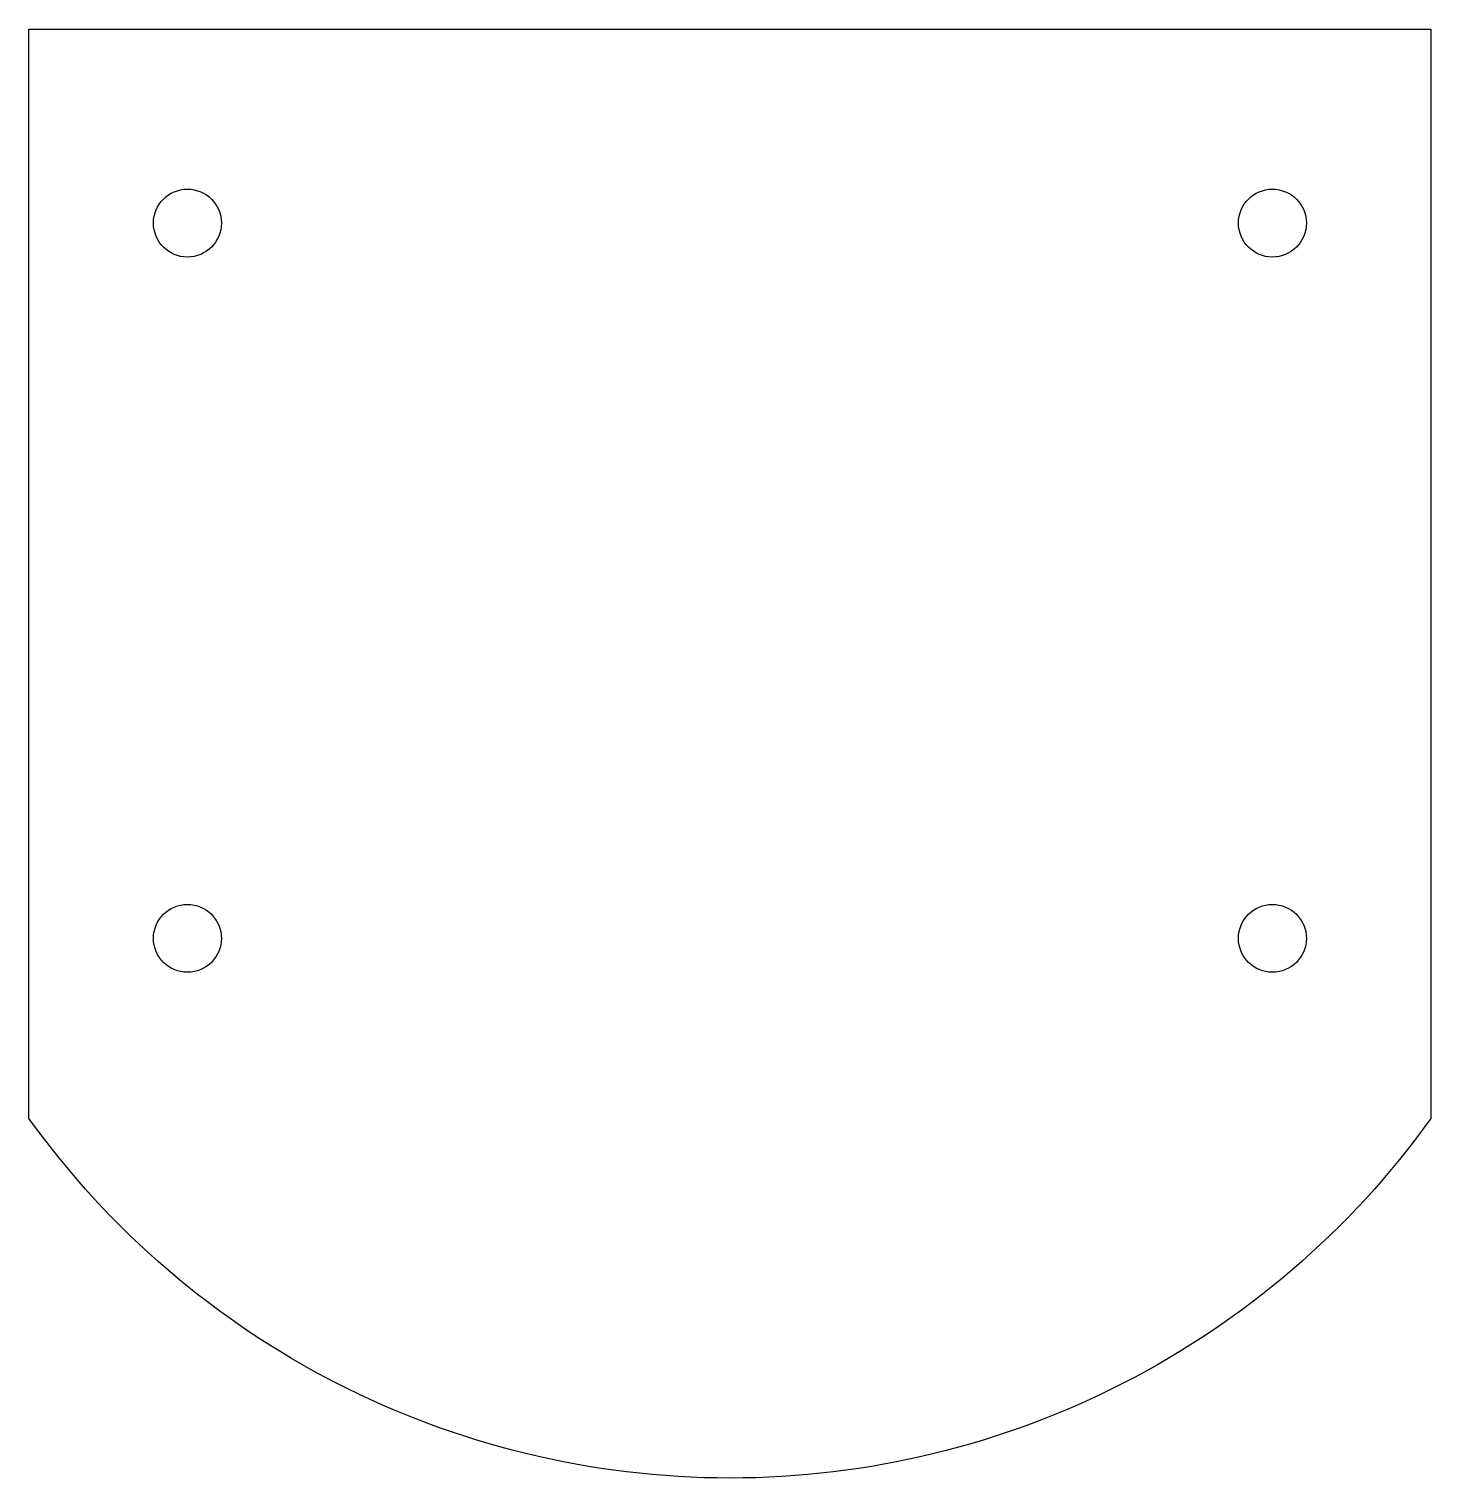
# Model space of a CAD drawing. Header units: millimetres. Extents: x -62 to 62, y -613 to -485.
import ezdxf

# ---------------------------------------------------------------- set-up
doc = ezdxf.new("R2010")
doc.units = ezdxf.units.MM
doc.header["$MEASUREMENT"] = 0

msp = doc.modelspace()

# ---------------------------------------------------------------- linework, layer by layer
msp.add_lwpolyline([(-61.92, -484.89), (61.91, -484.89), (61.91, -581.15, -0.513302), (-61.92, -581.15)], format="xyb", close=True)
for centre in [(-47.92, -502.04), (47.91, -502.04), (-47.92, -565.24), (47.91, -565.24)]:
    msp.add_circle(centre, 3)

doc.saveas('drawing.dxf')
